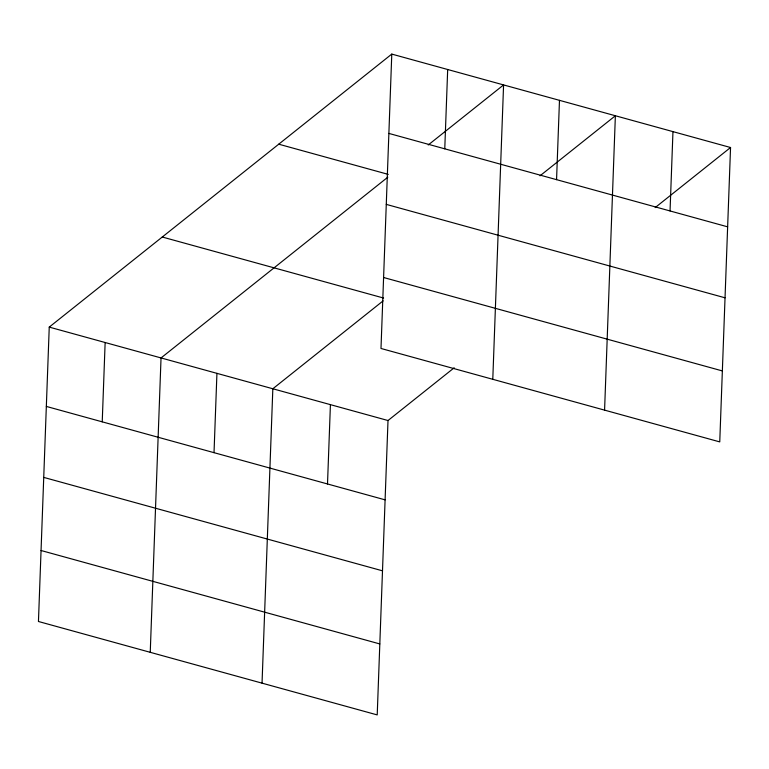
<?xml version="1.0" encoding="UTF-8"?>
<svg xmlns="http://www.w3.org/2000/svg" width="769" height="769" viewBox="0 0 769 769"><rect width="100%" height="100%" fill="white"/><g stroke="black" fill="none" stroke-linecap="round" stroke-linejoin="round"><path stroke-width="1.15" d="M391.786 54.09L380.991 348.472L719.755 441.896L730.55 147.513L391.786 54.09L49.245 327.104L38.45 621.487L377.214 714.91L388.009 420.528L454.181 367.793M102.229 421.835L105.142 342.522M150.243 652.314L161.038 357.941L387.768 177.226M214.022 452.662L216.935 373.349M262.037 683.141L272.832 388.768L383.116 300.871M327.507 483.961L330.42 404.648M444.77 148.821L447.683 69.508M492.785 379.3L503.58 84.926L428.218 144.985M556.564 179.658L559.476 100.335M604.578 410.127L615.373 115.754L540.011 175.813M670.049 210.946L672.962 131.634M655.188 207.582L730.55 147.513M388.874 133.412L727.637 226.836M278.743 144.188L388.258 174.39M386.269 204.381L725.042 297.805M383.596 277.503L722.36 370.927M162.278 237.015L383.587 298.045M49.245 327.104L388.009 420.528M46.332 406.426L385.106 499.85M43.737 477.395L382.501 570.819M41.055 550.508L379.819 643.941"/></g></svg>
